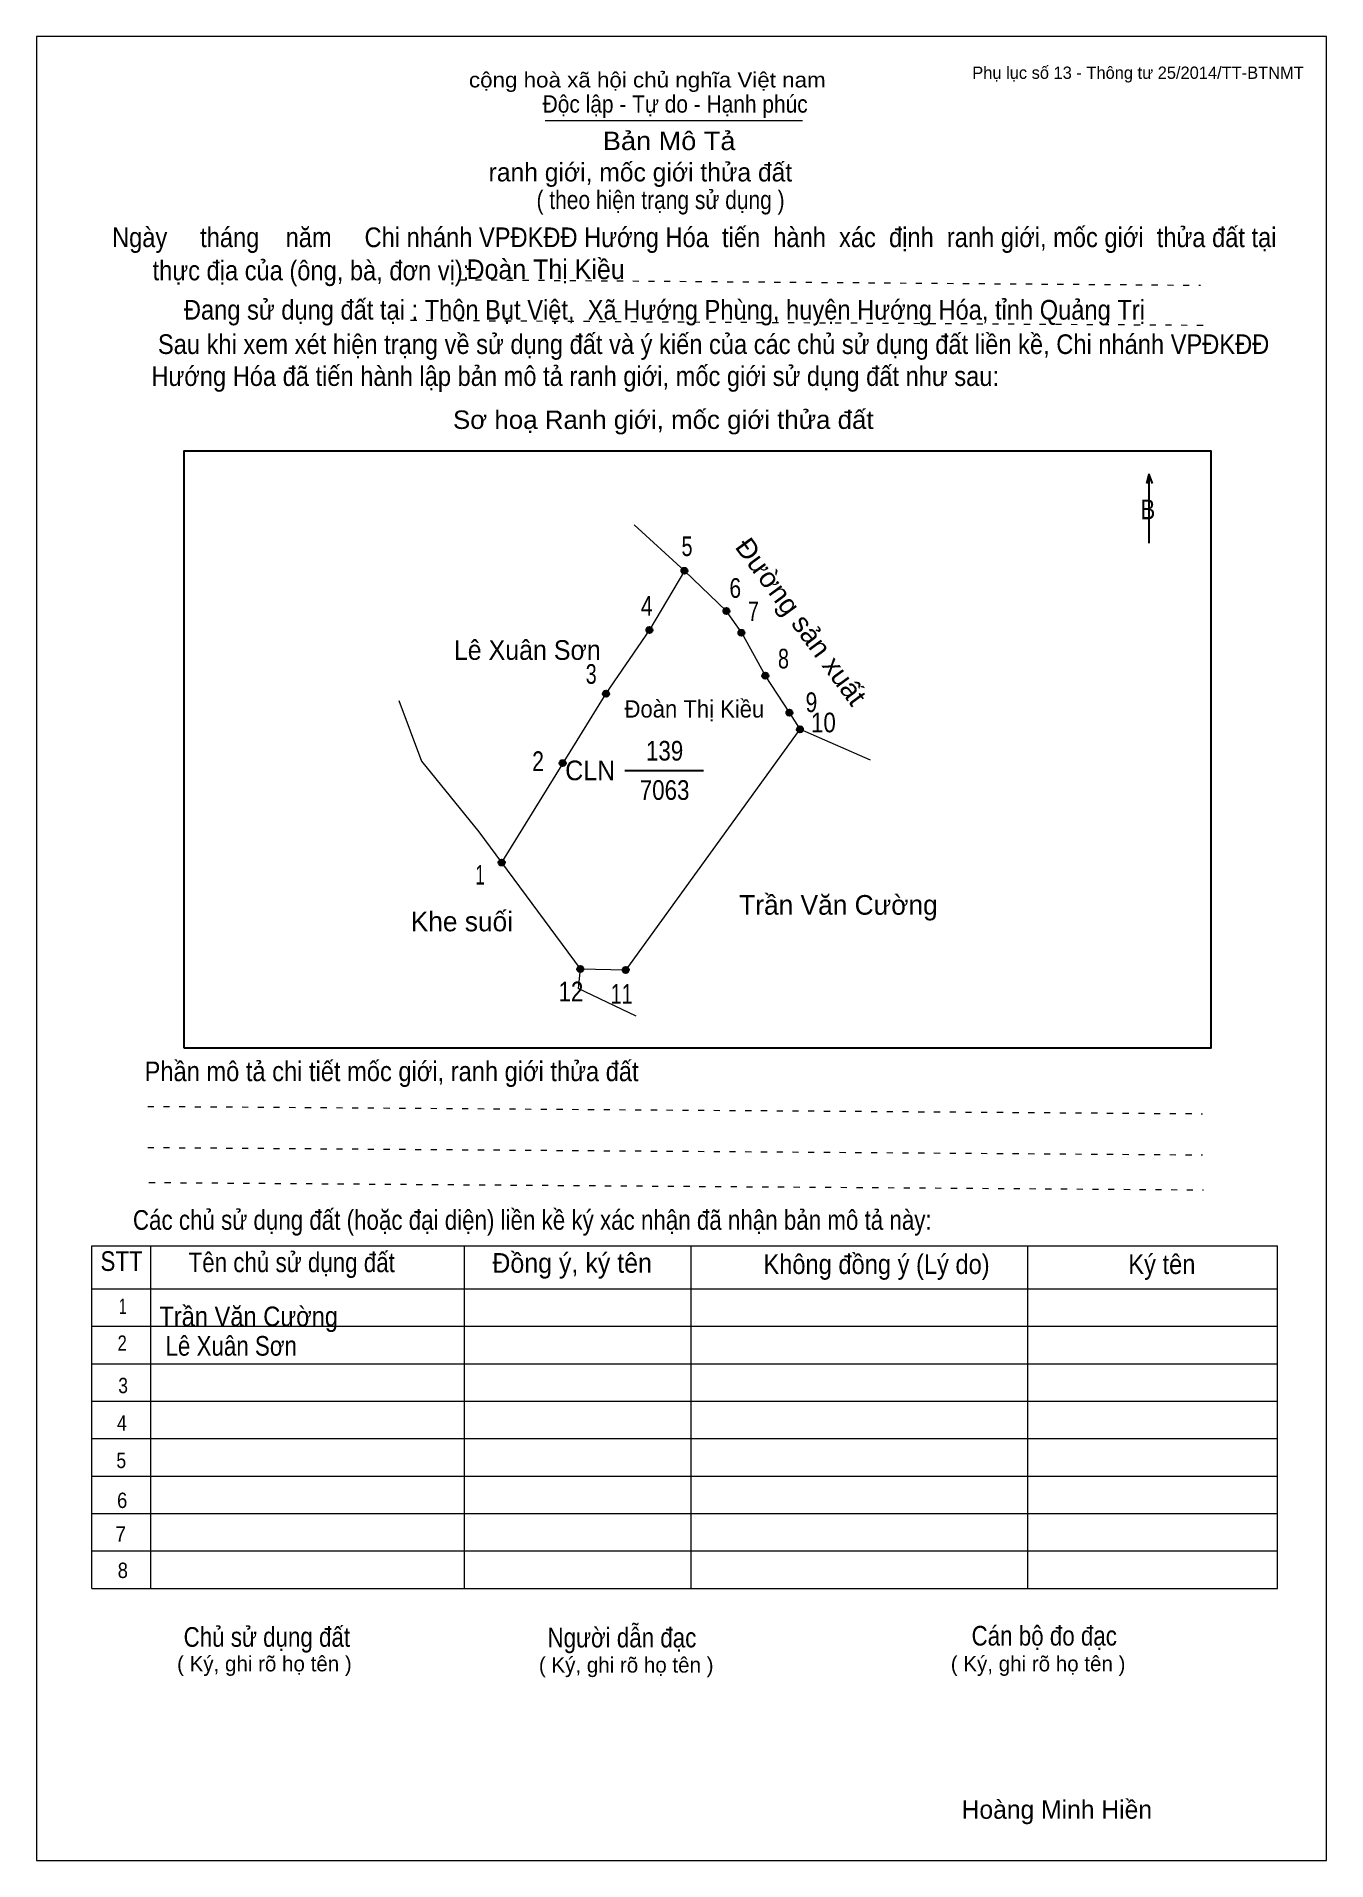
# Model space of a CAD drawing. Header units: centimetres. Extents: x 0 to 21, y 0 to 29.7.
import ezdxf
from ezdxf.enums import TextEntityAlignment as Align

# ---------------------------------------------------------------- set-up
doc = ezdxf.new("R2010")
doc.units = ezdxf.units.CM
doc.header["$LTSCALE"] = 0.13
doc.linetypes.add('DOTTED', pattern=[1.5, 0.3, -1.2])
for name, color, linetype, lineweight in [('1', 7, 'Continuous', 13), ('32', 7, 'Continuous', 25), ('33', 7, 'Continuous', 25), ('6', 7, 'Continuous', 13), ('62', 7, 'Continuous', 13)]:
    doc.layers.add(name, color=color, linetype=linetype, lineweight=lineweight)
for name, color, linetype in [('2', 7, 'Continuous'), ('34', 7, 'Continuous'), ('63', 7, 'Continuous')]:
    doc.layers.add(name, color=color, linetype=linetype)

msp = doc.modelspace()

# ---------------------------------------------------------------- hatches: boundary and pattern name
at = {"layer": '32'}
for points in [[(10.5986, 21.0002, 1), (10.4986, 21.0002, 1)], [(11.2814, 20.3443, 1), (11.1814, 20.3443, 1)], [(10.0279, 20.0353, 1), (9.9279, 20.0353, 1)], [(11.5258, 19.9901, 1), (11.4258, 19.9901, 1)], [(11.9139, 19.2918, 1), (11.8139, 19.2918, 1)], [(9.3215, 18.9993, 1), (9.2215, 18.9993, 1)], [(12.3076, 18.6899, 1), (12.2076, 18.6899, 1)], [(12.4776, 18.4178, 1), (12.3776, 18.4178, 1)], [(8.6151, 17.8691, 1), (8.5151, 17.8691, 1)], [(7.6224, 16.2497, 1), (7.5224, 16.2497, 1)], [(8.9019, 14.5158, 1), (8.8019, 14.5158, 1)], [(9.6427, 14.5002, 1), (9.5427, 14.5002, 1)]]:
    msp.add_hatch(color=256, dxfattribs=at).paths.add_polyline_path(points)

# ---------------------------------------------------------------- linework, layer by layer
at = {"layer": '1'}
msp.add_line((12.43, 18.42), (13.57, 17.92), dxfattribs=at)
msp.add_lwpolyline([(21, 0), (21, 29.7), (0, 29.7), (0, 0)], close=True, dxfattribs=at)
at = {"layer": '32'}
for centre in [(10.5486, 21.0002), (11.2314, 20.3443), (9.9779, 20.0353), (11.4758, 19.9901), (11.8639, 19.2918), (9.2715, 18.9993), (12.2576, 18.6899), (12.4276, 18.4178), (8.5651, 17.8691), (7.5724, 16.2497), (8.8519, 14.5158), (9.5927, 14.5002)]:
    msp.add_circle(centre, 0.05, dxfattribs=at)
at = {"layer": '33'}
msp.add_line((9.58, 17.75), (10.86, 17.75), dxfattribs=at)
at = {"layer": '6'}
msp.add_line((9.76, 13.75), (8.82, 14.2), dxfattribs=at)
for points in [[(12.43, 18.42), (12.26, 18.69), (11.87, 19.29), (11.48, 19.99), (11.23, 20.34), (10.55, 21), (9.73, 21.75)], [(10.55, 21), (9.98, 20.04), (9.27, 19), (8.57, 17.87), (7.57, 16.25)], [(5.9, 18.89), (6.27, 17.9), (7.2, 16.75), (7.57, 16.25)], [(8.85, 14.52), (9.6, 14.5), (12.43, 18.42)], [(7.57, 16.25), (8.85, 14.52), (8.82, 14.2)]]:
    msp.add_lwpolyline(points, dxfattribs=at)
at = {"layer": '62'}
for p, q in [((8.28, 28.33), (12.47, 28.33)), ((0.9, 10.01), (20.2, 10.01)), ((0.9, 4.43), (0.9, 10.01)), ((1.86, 4.43), (1.86, 10.01)), ((6.97, 4.43), (6.97, 9.99)), ((10.66, 4.43), (10.66, 9.99)), ((16.14, 4.43), (16.14, 10.01)), ((20.2, 4.43), (20.2, 10.01)), ((0.9, 9.31), (20.2, 9.31)), ((0.9, 8.7), (20.2, 8.7)), ((0.9, 8.09), (20.2, 8.09)), ((0.9, 7.48), (20.2, 7.48)), ((0.9, 6.87), (20.2, 6.87)), ((0.9, 6.26), (20.2, 6.26)), ((0.9, 5.65), (20.2, 5.65)), ((0.9, 5.04), (20.2, 5.04)), ((0.9, 4.43), (20.2, 4.43))]:
    msp.add_line(p, q, dxfattribs=at)
at = {"layer": '62', "linetype": 'DOTTED'}
for p, q in [((6.89, 25.74), (18.95, 25.65)), ((6.09, 25.08), (19.04, 25)), ((1.81, 12.28), (18.98, 12.16)), ((1.81, 11.61), (18.98, 11.49)), ((1.83, 11.04), (19, 10.92))]:
    msp.add_line(p, q, dxfattribs=at)
at = {"layer": '62', "lineweight": 25}
for p, q in [((18.11, 22.58), (18.11, 21.45)), ((18.11, 22.57), (18.07, 22.42)), ((18.11, 22.57), (18.16, 22.42))]:
    msp.add_line(p, q, dxfattribs=at)
msp.add_lwpolyline([(2.4, 13.23), (19.12, 13.23), (19.12, 22.95), (2.4, 22.95)], close=True, dxfattribs=at)

# ---------------------------------------------------------------- texts
at = {"layer": '2', "width": 0.95}
msp.add_text('Đoàn Thị Kiều', height=0.2825, dxfattribs=at).set_placement((10.71, 18.61), align=Align.CENTER)
at = {"layer": '32'}
for s, width, p in [('5', 0.75, (10.59, 21.24)), ('6', 0.8, (11.375, 20.56)), ('4', 0.8, (9.935, 20.27)), ('7', 0.75, (11.67, 20.18)), ('8', 0.75, (12.16, 19.41)), ('3', 0.75, (9.03, 19.16)), ('9', 0.8, (12.615, 18.7)), ('10', 0.85, (12.81, 18.37)), ('2', 0.8, (8.165, 17.74)), ('1', 0.65, (7.22, 15.89)), ('12', 0.85, (8.7, 13.99)), ('11', 0.75, (9.525, 13.95))]:
    msp.add_text(s, height=0.32, dxfattribs=dict(at, width=width)).set_placement(p, align=Align.CENTER)
at = {"layer": '33', "width": 1.05}
msp.add_text('Đường sản xuất', height=0.32, rotation=306.28, dxfattribs=at).set_placement((12.3172, 20.0797), align=Align.CENTER)
at = {"layer": '33'}
for s, width, p in [('Lê Xuân Sơn', 0.95, (7.99, 19.55)), ('139', 0.85, (10.225, 17.91)), ('7063', 0.85, (10.225, 17.27))]:
    msp.add_text(s, height=0.32, dxfattribs=dict(at, width=width)).set_placement(p, align=Align.CENTER)
at = {"layer": '33', "width": 0.95}
msp.add_text('CLN', height=0.32, dxfattribs=at).set_placement((9.42, 17.59), align=Align.RIGHT)
at = {"layer": '33'}
for s, p in [('Trần Văn Cường', (13.055, 15.4)), ('Khe suối', (6.925, 15.13))]:
    msp.add_text(s, height=0.32, dxfattribs=at).set_placement(p, align=Align.CENTER)
at = {"layer": '34'}
for s, width, p in [('Đoàn Thị Kiều', 0.95, (7, 25.75)), ('Trần Văn Cường', 0.9, (2, 8.7)), ('Lê Xuân Sơn', 0.85, (2.1, 8.22))]:
    msp.add_text(s, height=0.32, dxfattribs=dict(at, width=width)).set_placement(p)
at = {"layer": '62'}
for s, height, width, p in [('cộng hoà xã hội chủ nghĩa Việt nam', 0.2474, 1.1, (7.04, 28.87)), ('Độc lập - Tự do - Hạnh phúc', 0.2828, 0.9, (8.24, 28.46)), ('Bản Mô Tả', 0.3, 1.1, (9.22, 27.85)), ('( theo hiện trạng sử dụng )', 0.3, 0.85, (8.14, 26.89)), ('Ngày     tháng    năm     Chi nhánh VPĐKĐĐ Hướng Hóa  tiến  hành  xác  định  ranh giới, mốc giới  thửa đất tại ', 0.32, 0.9, (1.23, 26.27)), ('thực địa của (ông, bà, đơn vị): ', 0.32, 0.9, (1.89, 25.73)), ('Đang sử dụng đất tại : Thôn Bụt Việt,  Xã Hướng Phùng, huyện Hướng Hóa, tỉnh Quảng Trị', 0.32, 0.9, (2.4, 25.09)), (' Sau khi xem xét hiện trạng về sử dụng đất và ý kiến của các chủ sử dụng đất liền kề, Chi nhánh VPĐKĐĐ ', 0.32, 0.9, (1.87, 24.53)), ('Hướng Hóa đã tiến hành lập bản mô tả ranh giới, mốc giới sử dụng đất như sau:', 0.32, 0.9, (1.87, 24.01)), ('Sơ hoạ Ranh giới, mốc giới thửa đất', 0.3, 1.05, (6.78, 23.31)), ('B', 0.32, 0.85, (17.97, 21.84)), ('Phần mô tả chi tiết mốc giới, ranh giới thửa đất ', 0.32, 0.9, (1.76, 12.69)), ('Các chủ sử dụng đất (hoặc đại diện) liền kề ký xác nhận đã nhận bản mô tả này:', 0.32, 0.85, (1.57, 10.27))]:
    msp.add_text(s, height=height, dxfattribs=dict(at, width=width)).set_placement(p)
msp.add_text('ranh giới, mốc giới thửa đất', height=0.3, dxfattribs=at).set_placement((7.36, 27.34))
for s, height, width, p in [('STT', 0.32, 0.85, (1.385, 9.6)), ('Tên chủ sử dụng đất', 0.32, 0.85, (4.155, 9.58)), ('Đồng ý, ký tên', 0.32, 0.95, (8.72, 9.57)), ('Không đồng ý (Lý do)', 0.32, 0.9, (13.675, 9.55)), ('Ký tên', 0.32, 0.9, (18.32, 9.55)), ('1', 0.25, 0.7, (1.405, 8.9)), ('2', 0.25, 0.8, (1.395, 8.3)), ('3', 0.25, 0.85, (1.41, 7.61)), ('4', 0.25, 0.85, (1.39, 7)), ('5', 0.25, 0.85, (1.38, 6.39)), ('6', 0.25, 0.9, (1.395, 5.74)), ('7', 0.25, 0.95, (1.37, 5.19)), ('8', 0.25, 0.9, (1.405, 4.6)), ('Người dẫn đạc', 0.32, 0.85, (9.53, 3.47)), ('Chủ sử dụng đất', 0.32, 0.85, (3.75, 3.48)), ('Cán bộ đo đạc', 0.32, 0.85, (16.405, 3.5))]:
    msp.add_text(s, height=height, dxfattribs=dict(at, width=width)).set_placement(p, align=Align.CENTER)
for p in [(3.71, 3.08), (9.6, 3.06), (16.305, 3.08)]:
    msp.add_text('( Ký, ghi rõ họ tên )', height=0.25, dxfattribs=at).set_placement(p, align=Align.CENTER)
at = {"layer": '63'}
msp.add_text('Phụ lục số 13 - Thông tư 25/2014/TT-BTNMT', height=0.2, dxfattribs=at).set_placement((20.63, 29.01), align=Align.RIGHT)
msp.add_text('Hoàng Minh Hiền', height=0.3, dxfattribs=at).set_placement((16.61, 0.68), align=Align.CENTER)

doc.saveas('drawing.dxf')
